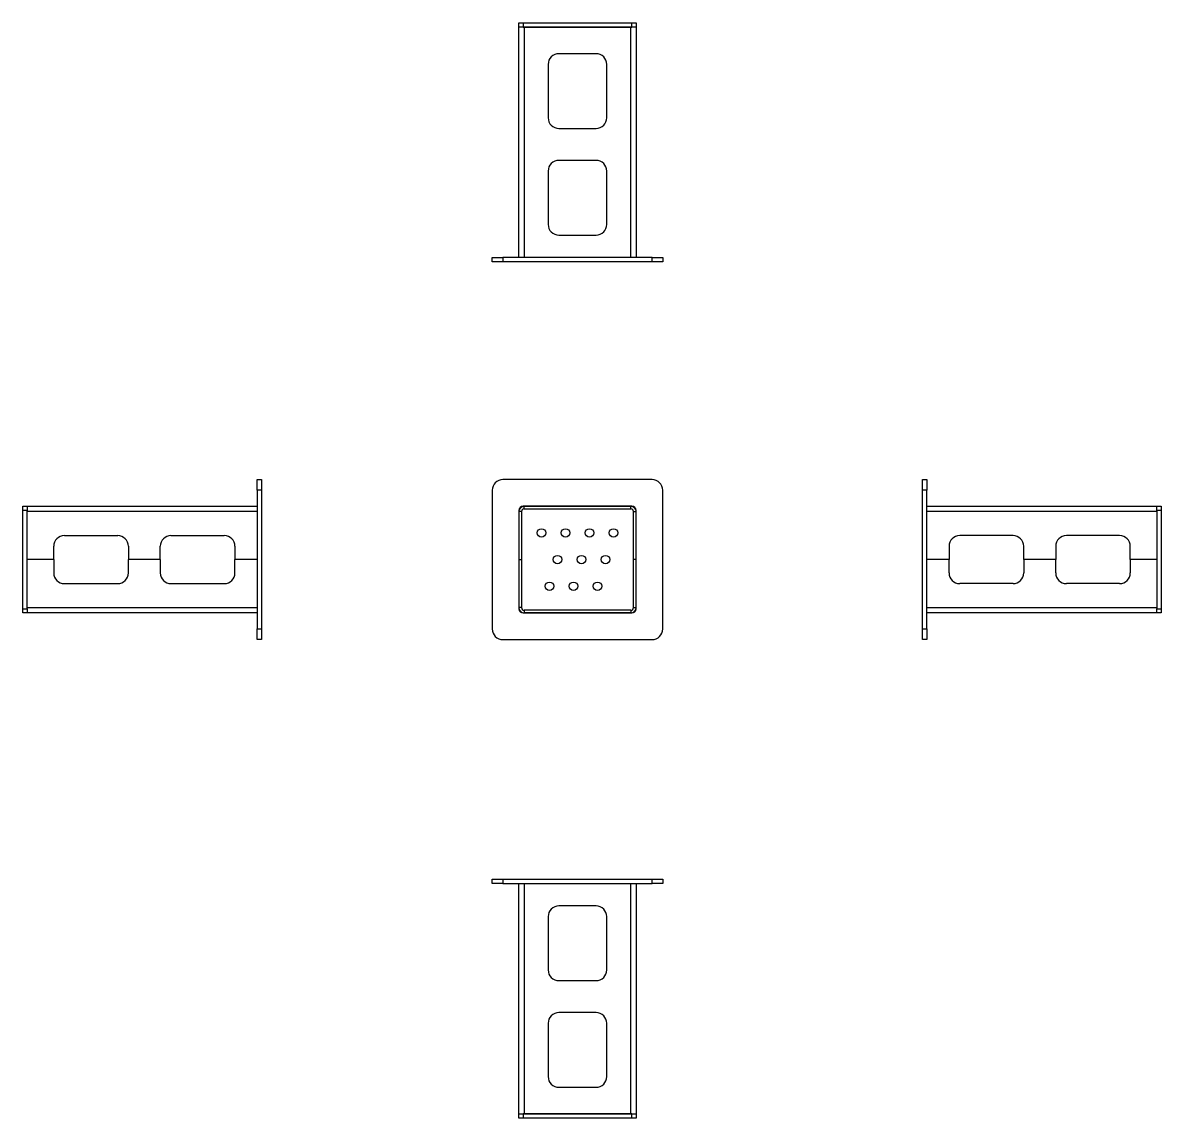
# Model space of a CAD drawing. Header units: millimetres. Extents: x -1154 to 6491, y -1176 to 1922.
# Drawn here: x 4355 to 6491, y -719 to 1335 of the extents above; entities that cross this region are included whole.
import ezdxf

# ---------------------------------------------------------------- set-up
doc = ezdxf.new("R2010")
doc.units = ezdxf.units.MM

msp = doc.modelspace()

# ---------------------------------------------------------------- linework, layer by layer
at = {"color": 7, "linetype": 'Continuous', "lineweight": 25}
for p, q in [((5285.9, 1326.9), (5285.9, 1334.9)), ((5285.9, 1334.9), (5293.9, 1334.9)), ((5293.9, 1326.9), (5285.9, 1326.9)), ((5285.9, 894.9), (5285.9, 1326.9)), ((5293.9, 1334.9), (5293.9, 1326.9)), ((5293.9, 1334.9), (5497.9, 1334.9)), ((5293.9, 1326.9), (5497.9, 1326.9)), ((5495.9, 1326.9), (5295.9, 1326.9)), ((5497.9, 1326.9), (5497.9, 1334.9)), ((5497.9, 1334.9), (5505.9, 1334.9)), ((5505.9, 1326.9), (5497.9, 1326.9)), ((5505.9, 1334.9), (5505.9, 1326.9)), ((5505.9, 1326.9), (5505.9, 894.9)), ((5430.9, 1276.9), (5360.9, 1276.9)), ((5340.9, 1256.9), (5340.9, 1156.9)), ((5450.9, 1156.9), (5450.9, 1256.9)), ((5360.9, 1136.9), (5430.9, 1136.9)), ((5430.9, 1076.9), (5360.9, 1076.9)), ((5340.9, 1056.9), (5340.9, 956.9)), ((5450.9, 956.9), (5450.9, 1056.9)), ((5360.9, 936.9), (5430.9, 936.9)), ((5235.9, 886.9), (5235.9, 894.9)), ((5235.9, 894.9), (5255.9, 894.9)), ((5255.9, 886.9), (5235.9, 886.9)), ((5255.9, 894.9), (5255.9, 886.9)), ((5535.9, 894.9), (5255.9, 894.9)), ((5535.9, 886.9), (5255.9, 886.9)), ((5535.9, 886.9), (5535.9, 894.9)), ((5535.9, 894.9), (5555.9, 894.9)), ((5555.9, 886.9), (5535.9, 886.9)), ((5555.9, 894.9), (5555.9, 886.9)), ((4795.3, 478.3), (4803.3, 478.3)), ((4795.3, 458.3), (4795.3, 478.3)), ((4803.3, 478.3), (4803.3, 458.3)), ((5535.9, 478.3), (5255.9, 478.3)), ((6043, 458.3), (6043, 478.3)), ((6043, 478.3), (6051, 478.3)), ((6051, 478.3), (6051, 458.3)), ((4803.3, 458.3), (4795.3, 458.3)), ((4795.3, 458.3), (4795.3, 198.3)), ((4803.3, 458.3), (4803.3, 198.3)), ((5235.9, 458.3), (5235.9, 198.3)), ((5555.9, 198.3), (5555.9, 458.3)), ((6051, 458.3), (6043, 458.3)), ((6043, 198.3), (6043, 458.3)), ((6051, 198.3), (6051, 458.3)), ((4355.3, 428.3), (4363.3, 428.3)), ((4355.3, 420.3), (4355.3, 428.3)), ((4363.3, 428.3), (4363.3, 420.3)), ((4363.3, 428.3), (4795.3, 428.3)), ((5497.9, 428.3), (5293.9, 428.3)), ((5295.9, 423.3), (5295.9, 428.3)), ((5295.9, 428.3), (5495.9, 428.3)), ((5495.9, 423.3), (5495.9, 428.3)), ((6051, 428.3), (6483, 428.3)), ((6483, 428.3), (6491, 428.3)), ((6483, 420.3), (6483, 428.3)), ((6491, 428.3), (6491, 420.3)), ((4363.3, 420.3), (4355.3, 420.3)), ((4355.3, 236.3), (4355.3, 420.3)), ((4363.3, 236.3), (4363.3, 420.3)), ((4363.3, 328.3), (4363.3, 418.3)), ((5285.9, 420.3), (5285.9, 236.3)), ((5290.9, 418.3), (5285.9, 418.3)), ((5285.9, 418.3), (5285.9, 328.3)), ((5290.9, 418.3), (5290.9, 328.3)), ((5295.9, 423.3), (5495.9, 423.3)), ((5500.9, 328.3), (5500.9, 418.3)), ((5500.9, 418.3), (5505.9, 418.3)), ((5505.9, 236.3), (5505.9, 420.3)), ((5505.9, 328.3), (5505.9, 418.3)), ((6491, 420.3), (6483, 420.3)), ((6483, 420.3), (6483, 236.3)), ((6483, 418.3), (6483, 328.3)), ((6491, 420.3), (6491, 236.3)), ((4433.3, 373.3), (4533.3, 373.3)), ((4633.3, 373.3), (4733.3, 373.3)), ((6213, 373.3), (6113, 373.3)), ((6413, 373.3), (6313, 373.3)), ((4413.3, 328.3), (4413.3, 353.3)), ((4553.3, 353.3), (4553.3, 328.3)), ((4613.3, 328.3), (4613.3, 353.3)), ((4753.3, 353.3), (4753.3, 328.3)), ((6093, 353.3), (6093, 328.3)), ((6233, 328.3), (6233, 353.3)), ((6293, 353.3), (6293, 328.3)), ((6433, 328.3), (6433, 353.3)), ((4413.3, 328.3), (4363.3, 328.3)), ((4363.3, 238.3), (4363.3, 328.3)), ((4413.3, 328.3), (4413.3, 303.3)), ((4613.3, 328.3), (4553.3, 328.3)), ((4553.3, 303.3), (4553.3, 328.3)), ((4613.3, 328.3), (4613.3, 303.3)), ((4795.3, 328.3), (4753.3, 328.3)), ((4753.3, 303.3), (4753.3, 328.3)), ((5285.9, 328.3), (5290.9, 328.3)), ((5285.9, 328.3), (5285.9, 238.3)), ((5290.9, 328.3), (5290.9, 238.3)), ((5505.9, 328.3), (5500.9, 328.3)), ((5500.9, 238.3), (5500.9, 328.3)), ((5505.9, 238.3), (5505.9, 328.3)), ((6093, 328.3), (6051, 328.3)), ((6093, 303.3), (6093, 328.3)), ((6293, 328.3), (6233, 328.3)), ((6233, 328.3), (6233, 303.3)), ((6293, 303.3), (6293, 328.3)), ((6483, 328.3), (6433, 328.3)), ((6433, 328.3), (6433, 303.3)), ((6483, 328.3), (6483, 238.3)), ((4433.3, 283.3), (4533.3, 283.3)), ((4633.3, 283.3), (4733.3, 283.3)), ((6213, 283.3), (6113, 283.3)), ((6413, 283.3), (6313, 283.3)), ((4355.3, 236.3), (4363.3, 236.3)), ((4355.3, 228.3), (4355.3, 236.3)), ((4363.3, 236.3), (4363.3, 228.3)), ((5290.9, 238.3), (5285.9, 238.3)), ((5500.9, 238.3), (5505.9, 238.3)), ((6483, 236.3), (6491, 236.3)), ((6483, 228.3), (6483, 236.3)), ((6491, 236.3), (6491, 228.3)), ((4363.3, 228.3), (4355.3, 228.3)), ((4795.3, 228.3), (4363.3, 228.3)), ((5293.9, 228.3), (5497.9, 228.3)), ((5295.9, 233.3), (5295.9, 228.3)), ((5495.9, 233.3), (5295.9, 233.3)), ((5495.9, 228.3), (5295.9, 228.3)), ((5495.9, 233.3), (5495.9, 228.3)), ((6483, 228.3), (6051, 228.3)), ((6491, 228.3), (6483, 228.3)), ((4795.3, 198.3), (4803.3, 198.3)), ((4795.3, 178.3), (4795.3, 198.3)), ((4803.3, 198.3), (4803.3, 178.3)), ((6043, 198.3), (6051, 198.3)), ((6043, 178.3), (6043, 198.3)), ((6051, 198.3), (6051, 178.3)), ((4803.3, 178.3), (4795.3, 178.3)), ((5255.9, 178.3), (5535.9, 178.3)), ((6051, 178.3), (6043, 178.3)), ((5235.9, -279.2), (5235.9, -271.2)), ((5235.9, -271.2), (5255.9, -271.2)), ((5255.9, -271.2), (5255.9, -279.2)), ((5255.9, -271.2), (5535.9, -271.2)), ((5535.9, -279.2), (5535.9, -271.2)), ((5535.9, -271.2), (5555.9, -271.2)), ((5555.9, -271.2), (5555.9, -279.2)), ((5255.9, -279.2), (5235.9, -279.2)), ((5255.9, -279.2), (5535.9, -279.2)), ((5285.9, -711.2), (5285.9, -279.2)), ((5505.9, -279.2), (5505.9, -711.2)), ((5555.9, -279.2), (5535.9, -279.2)), ((5340.9, -341.2), (5340.9, -441.2)), ((5430.9, -321.2), (5360.9, -321.2)), ((5450.9, -441.2), (5450.9, -341.2)), ((5360.9, -461.2), (5430.9, -461.2)), ((5430.9, -521.2), (5360.9, -521.2)), ((5340.9, -541.2), (5340.9, -641.2)), ((5450.9, -641.2), (5450.9, -541.2)), ((5360.9, -661.2), (5430.9, -661.2)), ((5285.9, -719.2), (5285.9, -711.2)), ((5285.9, -711.2), (5293.9, -711.2)), ((5293.9, -719.2), (5285.9, -719.2)), ((5293.9, -711.2), (5293.9, -719.2)), ((5497.9, -711.2), (5293.9, -711.2)), ((5497.9, -719.2), (5293.9, -719.2)), ((5295.9, -711.2), (5495.9, -711.2)), ((5497.9, -719.2), (5497.9, -711.2)), ((5497.9, -711.2), (5505.9, -711.2)), ((5505.9, -719.2), (5497.9, -719.2)), ((5505.9, -711.2), (5505.9, -719.2))]:
    msp.add_line(p, q, dxfattribs=at)
at = {"color": 8, "linetype": 'Continuous', "lineweight": 25}
for p, q in [((5295.9, 1326.9), (5295.9, 894.9)), ((5495.9, 894.9), (5495.9, 1326.9)), ((4795.3, 418.3), (4363.3, 418.3)), ((6483, 418.3), (6051, 418.3)), ((4363.3, 238.3), (4795.3, 238.3)), ((6051, 238.3), (6483, 238.3)), ((5295.9, -279.2), (5295.9, -711.2)), ((5495.9, -711.2), (5495.9, -279.2))]:
    msp.add_line(p, q, dxfattribs=at)
at = {"color": 7, "linetype": 'Continuous', "lineweight": 25}
for centre in [(5328.4, 378.3), (5373.4, 378.3), (5418.4, 378.3), (5463.4, 378.3), (5358.4, 328.3), (5403.4, 328.3), (5448.4, 328.3), (5343.4, 278.3), (5388.4, 278.3), (5433.4, 278.3)]:
    msp.add_circle(centre, 8, dxfattribs=at)
for centre, radius, start, end in [((5360.9, 1256.9), 20, 90, 180), ((5430.9, 1256.9), 20, 0, 90), ((5360.9, 1156.9), 20, 180, 270), ((5430.9, 1156.9), 20, 270, 0), ((5360.9, 1056.9), 20, 90, 180), ((5430.9, 1056.9), 20, 0, 90), ((5360.9, 956.9), 20, 180, 270), ((5430.9, 956.9), 20, 270, 0), ((5255.9, 458.3), 20, 90, 180), ((5535.9, 458.3), 20, 0, 90), ((5293.9, 420.3), 8, 90, 180), ((5295.9, 418.3), 10, 90, 180), ((5495.9, 418.3), 10, 0, 90), ((5497.9, 420.3), 8, 0, 90), ((5295.9, 418.3), 5, 90, 180), ((5495.9, 418.3), 5, 0, 90), ((4433.3, 353.3), 20, 90, 180), ((4533.3, 353.3), 20, 0, 90), ((4633.3, 353.3), 20, 90, 180), ((4733.3, 353.3), 20, 0, 90), ((6113, 353.3), 20, 90, 180), ((6213, 353.3), 20, 0, 90), ((6313, 353.3), 20, 90, 180), ((6413, 353.3), 20, 0, 90), ((4433.3, 303.3), 20, 180, 270), ((4533.3, 303.3), 20, 270, 0), ((4633.3, 303.3), 20, 180, 270), ((4733.3, 303.3), 20, 270, 0), ((6113, 303.3), 20, 180, 270), ((6213, 303.3), 20, 270, 0), ((6313, 303.3), 20, 180, 270), ((6413, 303.3), 20, 270, 0), ((5295.9, 238.3), 10, 180, 270), ((5293.9, 236.3), 8, 180, 270), ((5295.9, 238.3), 5, 180, 270), ((5495.9, 238.3), 5, 270, 360), ((5495.9, 238.3), 10, 270, 0), ((5497.9, 236.3), 8, 270, 0), ((5255.9, 198.3), 20, 180, 270), ((5535.9, 198.3), 20, 270, 0), ((5360.9, -341.2), 20, 90, 180), ((5430.9, -341.2), 20, 0, 90), ((5360.9, -441.2), 20, 180, 270), ((5430.9, -441.2), 20, 270, 0), ((5360.9, -541.2), 20, 90, 180), ((5430.9, -541.2), 20, 0, 90), ((5360.9, -641.2), 20, 180, 270), ((5430.9, -641.2), 20, 270, 0)]:
    msp.add_arc(centre, radius, start, end, dxfattribs=at)

doc.saveas('drawing.dxf')
